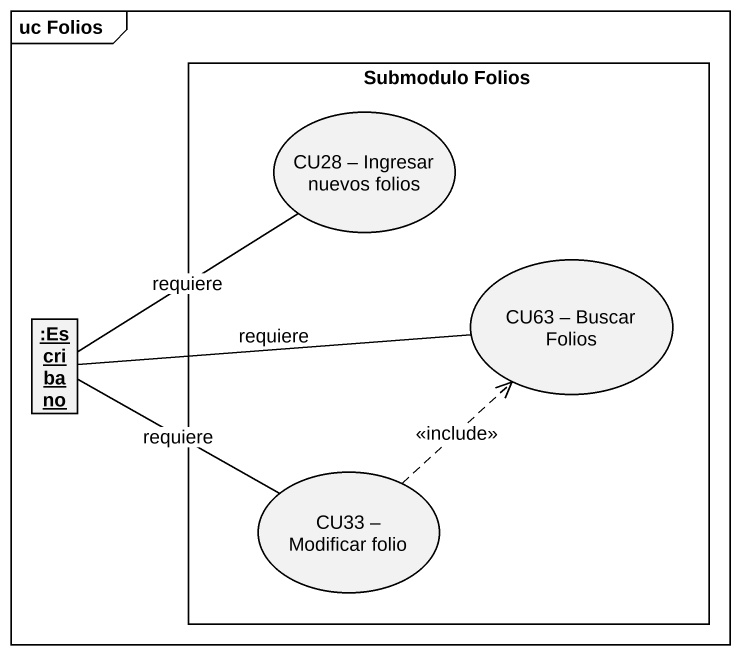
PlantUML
@startuml
mainframe uc Folios
allowmixing
hide circle
hide empty members
rectangle "Submodulo Folios" as Submodulo_Folios {
  usecase "CU28 – Ingresar nuevos folios" as CU28_Ingresar_nuevos_folios
  usecase "CU63 – Buscar Folios" as CU63_Buscar_Folios
  usecase "CU33 – Modificar folio" as CU33_Modificar_folio
}
object ":Escribano" as Escribano
Escribano -up- CU28_Ingresar_nuevos_folios : requiere
Escribano -right- CU63_Buscar_Folios : requiere
Escribano -right- CU33_Modificar_folio : requiere
CU33_Modificar_folio .up.> CU63_Buscar_Folios : <<include>>
@enduml
